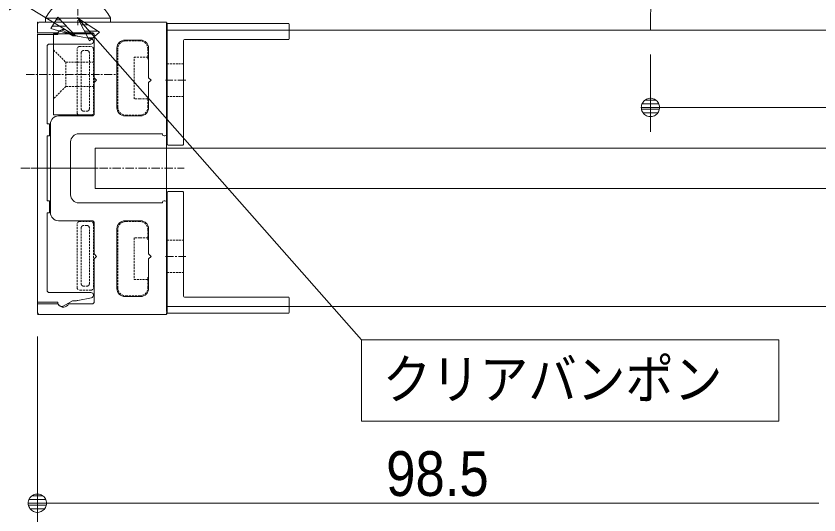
# Model space of a CAD drawing. Units: millimetres, scale not verified. Extents: x -4547 to 4547, y -2284 to 2284.
# Drawn here: x -3426.2 to -2931.9, y 919.6 to 1226.8 of the extents above; entities that cross this region are included whole.
import ezdxf
from ezdxf.enums import TextEntityAlignment as Align

# ---------------------------------------------------------------- set-up
doc = ezdxf.new("R2010")
doc.units = ezdxf.units.MM
doc.header["$LTSCALE"] = 20
for name, pattern in [('CHAIN1', [8, 5, -1, 1, -1]), ('DASHED1', [1.8, 1.2, -0.6]), ('DOUBLE_CHAIN1', [8.8, 5, -1, 0.6, -0.6, 0.6, -1])]:
    doc.linetypes.add(name, pattern=pattern)
for name, color, linetype, lineweight in [('0-0_2寸法-3', 7, 'Continuous', 9), ('0-1_3一般', 7, 'Continuous', 9), ('0-2_2寸法-2', 7, 'Continuous', 9), ('0-3_0', 7, 'Continuous', 9), ('0-4_2寸法-1', 7, 'Continuous', 9)]:
    doc.layers.add(name, color=color, linetype=linetype, lineweight=lineweight)
doc.styles.add('ＭＳ ゴシック', font='')
doc.styles.add('ＭＳ Ｐゴシック', font='')
doc.styles.get('ＭＳ ゴシック').set_extended_font_data('MS Gothic')
doc.styles.get('ＭＳ Ｐゴシック').set_extended_font_data('MS PGothic')

# ---------------------------------------------------------------- blocks, each defined once
blk = doc.blocks.new('_Dot')
at = {"layer": '0-3_0'}
for p, q in [((-10, 0), (-20, 0)), ((9.78, 2), (-9.78, 2)), ((7.99, 6), (-7.99, 6)), ((9.16, -3.98), (-9.16, -3.98)), ((6, -7.98), (-6, -7.98))]:
    blk.add_line(p, q, dxfattribs=at)
for points in [[(10, 0), (9.92, 1.25), (9.69, 2.49), (9.3, 3.68), (8.76, 4.82), (8.09, 5.88), (7.29, 6.85), (6.37, 7.71), (5.36, 8.44), (4.26, 9.05), (3.09, 9.51), (1.87, 9.82), (0.63, 9.98), (-0.63, 9.98), (-1.87, 9.82), (-3.09, 9.51), (-4.26, 9.05), (-5.36, 8.44), (-6.37, 7.71), (-7.29, 6.85), (-8.09, 5.88), (-8.76, 4.82), (-9.3, 3.68), (-9.69, 2.49), (-9.92, 1.25), (-10, 0), (0, 0)], [(-10, 0), (-9.92, -1.25), (-9.69, -2.49), (-9.3, -3.68), (-8.76, -4.82), (-8.09, -5.88), (-7.29, -6.85), (-6.37, -7.71), (-5.36, -8.44), (-4.26, -9.05), (-3.09, -9.51), (-1.87, -9.82), (-0.63, -9.98), (0.63, -9.98), (1.87, -9.82), (3.09, -9.51), (4.26, -9.05), (5.36, -8.44), (6.37, -7.71), (7.29, -6.85), (8.09, -5.88), (8.76, -4.82), (9.3, -3.68), (9.69, -2.49), (9.92, -1.25), (10, 0), (0, 0)]]:
    blk.add_lwpolyline(points, close=True, dxfattribs=at)
blk = doc.blocks.new('グループ-77')
at = {"layer": '0-1_3一般'}
for p in [(-33893.9, 25061.7), (-33900, 24360)]:
    blk.add_line(p, (-33900, 24410), dxfattribs=at)
blk.add_lwpolyline([(-33900, 24360), (-29300, 24360), (-29300, 24410)], dxfattribs=at)
blk = doc.blocks.new('グループ-79')
at = {"layer": '0-1_3一般'}
for p, q in [((-39850, 24435), (-39850, 22955)), ((-39840, 24445), (-38360, 24445)), ((-38350, 24435), (-38350, 24255)), ((-39650, 24235), (-39650, 22955)), ((-39640, 24245), (-38360, 24245)), ((-39660, 22945), (-39840, 22945)), ((-39850, 22365), (-39850, 20885)), ((-39840, 22375), (-39660, 22375)), ((-39650, 22365), (-39650, 21085)), ((-38360, 21075), (-39640, 21075)), ((-38350, 21065), (-38350, 20885)), ((-38360, 20875), (-39840, 20875))]:
    blk.add_line(p, q, dxfattribs=at)
at = {"layer": '0-1_3一般', "linetype": 'DASHED1'}
for p, q in [((-39650, 23945), (-39850, 23945)), ((-39650, 23545), (-39850, 23545)), ((-39850, 21775), (-39650, 21775)), ((-39850, 21375), (-39650, 21375))]:
    blk.add_line(p, q, dxfattribs=at)
at = {"layer": '0-1_3一般', "linetype": 'CHAIN1'}
for p, q in [((-39621.6, 23745), (-39871.6, 23745)), ((-39871.6, 21575), (-39621.6, 21575))]:
    blk.add_line(p, q, dxfattribs=at)
at = {"layer": '0-1_3一般'}
for centre, start, end in [((-39840, 24435), 90, 180), ((-38360, 24435), 0, 90), ((-39640, 24235), 90, 180), ((-38360, 24255), 270, 0), ((-39840, 22955), 180, 270), ((-39660, 22955), 270, 0), ((-39840, 22365), 90, 180), ((-39660, 22365), 0, 90), ((-39640, 21085), 180, 270), ((-38360, 21065), 0, 90), ((-39840, 20885), 180, 270), ((-38360, 20885), 270, 0)]:
    blk.add_arc(centre, 10, start, end, dxfattribs=at)
blk = doc.blocks.new('グループ-80')
at = {"layer": '0-1_3一般'}
for p, q in [((-39860, 20960), (-39860, 24360)), ((-39860, 24360), (-8290, 24360)), ((-8290, 20960), (-39860, 20960))]:
    blk.add_line(p, q, dxfattribs=at)
blk = doc.blocks.new('グループ-82')
at = {"layer": '0-1_3一般'}
for p, q in [((-41015.4, 24290), (-41125, 24353.3)), ((-41450, 24310), (-41450, 21010)), ((-41200, 24310), (-41450, 24310)), ((-40969.9, 24290), (-41015.4, 24290)), ((-40784.1, 24254.8), (-40950.3, 24288.1)), ((-40760, 24220), (-40760, 24225.4)), ((-41330, 23210), (-41330, 24160)), ((-41300, 24190), (-40790, 24190)), ((-41300, 23210), (-41330, 23210)), ((-41300, 23060), (-41300, 23210)), ((-41330, 23060), (-41300, 23060)), ((-41330, 22260), (-41330, 23060)), ((-41300, 22260), (-41330, 22260)), ((-41300, 22110), (-41300, 22260)), ((-41330, 22110), (-41300, 22110)), ((-41330, 21160), (-41330, 22110)), ((-40790, 21130), (-41300, 21130)), ((-40950.3, 21031.9), (-40784.1, 21065.2)), ((-40760, 21094.6), (-40760, 21100)), ((-41450, 21010), (-41200, 21010)), ((-41125, 20966.7), (-41015.4, 21030)), ((-41015.4, 21030), (-40969.9, 21030))]:
    blk.add_line(p, q, dxfattribs=at)
at = {"layer": '0-1_3一般', "linetype": 'CHAIN1'}
blk.add_line((-41651.8, 22660), (-41051.8, 22660), dxfattribs=at)
at = {"layer": '0-1_3一般'}
for centre, radius, start, end in [((-41150, 24310), 50, 60, 180), ((-40969.9, 24190), 100, 78.69007, 90), ((-40790, 24225.4), 30, 0, 78.69007), ((-41300, 24160), 30, 90, 180), ((-40790, 24220), 30, 270, 0), ((-41300, 21160), 30, 180, 270), ((-40790, 21100), 30, 0, 90), ((-40790, 21094.6), 30, 281.30993, 0), ((-41150, 21010), 50, 180, 300), ((-40969.9, 21130), 100, 270, 281.30993)]:
    blk.add_arc(centre, radius, start, end, dxfattribs=at)
blk = doc.blocks.new('グループ-87')
at = {"layer": '0-1_3一般', "linetype": 'DASHED1'}
blk.add_line((-41100, 23967.5), (-41100, 23667.5), dxfattribs=at)
at = {"layer": '0-1_3一般', "linetype": 'CHAIN1'}
blk.add_line((-41586.9, 23817.5), (-40486.9, 23817.5), dxfattribs=at)
at = {"layer": '0-1_3一般'}
blk.add_lwpolyline([(-40750, 23317.5), (-41250, 23317.5), (-41250, 24317.5), (-40750, 24317.5)], close=True, dxfattribs=at)
at = {"layer": '0-1_3一般', "linetype": 'DASHED1'}
for points in [[(-41250, 24117.5), (-41100, 23967.5), (-40750, 23967.5)], [(-40750, 23667.5), (-41100, 23667.5), (-41250, 23517.5)]]:
    blk.add_lwpolyline(points, dxfattribs=at)
blk = doc.blocks.new('グループ-88')
at = {"layer": '0-1_3一般'}
blk.add_arc((-41650, 24350), 300, 90, 180, dxfattribs=at)
blk = doc.blocks.new('グループ-91')
at = {"layer": '0-1_3一般', "linetype": 'DOUBLE_CHAIN1'}
blk.add_line((-41450, 20936.4), (-41450, 21056.4), dxfattribs=at)
at = {"layer": '0-1_3一般'}
for name in ['グループ-77', 'グループ-88', 'グループ-79', 'グループ-82', 'グループ-80', 'グループ-87']:
    blk.add_blockref(name, (0, 0), dxfattribs=at)
blk = doc.blocks.new('グループ-94')
at = {"layer": '0-1_3一般', "linetype": 'CHAIN1'}
blk.add_line((-40950, 24802.7), (-40950, 24422.7), dxfattribs=at)
at = {"layer": '0-1_3一般'}
blk.add_line((-41350, 24510), (-41349.8, 24510), dxfattribs=at)
blk.add_lwpolyline([(-40550, 24510), (-41350, 24510), (-41350, 24460), (-40550, 24460)], close=True, dxfattribs=at)
for start, end in [(26.24891, 154.01077), (25.98923, 26.24891)]:
    blk.add_arc((-40950, 24315), 445, start, end, dxfattribs=at)
blk = doc.blocks.new('グループ-95')
at = {"layer": '0-1_3一般'}
for p, q in [((-41450, 24430), (-41450, 24330)), ((-41420, 24460), (-39870, 24460)), ((-39850, 24440), (-39850, 24437.3)), ((-41450, 24330), (-41204.8, 24330)), ((-41066.8, 24330), (-40780, 24330)), ((-39860, 24420), (-39860, 23080)), ((-40180, 24240), (-40370, 24240)), ((-40470, 23405), (-40470, 24140)), ((-40080, 23775), (-40080, 24140)), ((-40750, 23715), (-40720, 23745)), ((-40050, 23745), (-40080, 23775)), ((-40080, 23715), (-40050, 23745)), ((-40750, 23335), (-40750, 23715)), ((-40080, 23405), (-40080, 23715)), ((-40780, 23305), (-41190, 23305)), ((-40180, 23305), (-40370, 23305)), ((-41290, 23205), (-41290, 22115)), ((-39880, 23060), (-39890, 23060)), ((-41040, 22985), (-41040, 22335)), ((-39880, 22260), (-39890, 22260)), ((-39910, 22235), (-40940, 22235)), ((-39910, 22240), (-39910, 22235)), ((-39860, 20900), (-39860, 22240)), ((-40780, 22015), (-41190, 22015)), ((-40750, 21985), (-40750, 21605)), ((-40180, 22015), (-40370, 22015)), ((-40470, 21915), (-40470, 21180)), ((-40080, 21915), (-40080, 21605)), ((-40720, 21575), (-40750, 21605)), ((-40750, 21545), (-40720, 21575)), ((-40050, 21575), (-40080, 21605)), ((-40080, 21545), (-40050, 21575)), ((-40750, 21545), (-40750, 21020)), ((-40080, 21545), (-40080, 21180)), ((-40180, 21080), (-40370, 21080)), ((-41066.8, 20990), (-40780, 20990)), ((-39850, 20880), (-39850, 20882.7)), ((-41420, 20860), (-39870, 20860))]:
    blk.add_line(p, q, dxfattribs=at)
at = {"layer": '0-1_3一般', "linetype": 'CHAIN1'}
blk.add_line((-41497.4, 22660), (-40720, 22660), dxfattribs=at)
at = {"layer": '0-1_3一般'}
for points in [[(-40720, 23745), (-40750, 23775), (-40750, 24300)], [(-39910, 23080), (-39910, 23085), (-40940, 23085)], [(-41450, 20890), (-41450, 20990), (-41204.8, 20990)]]:
    blk.add_lwpolyline(points, dxfattribs=at)
for centre, radius, start, end in [((-41420, 24430), 30, 90, 180), ((-39870, 24440), 20, 0, 90), ((-39870, 24437.3), 20, 300, 0), ((-41204.8, 24350), 20, 270, 326.25101), ((-41130, 24300), 70, 25.37693, 146.25101), ((-40780, 24300), 30, 0, 90), ((-40370, 24140), 100, 90, 180), ((-40180, 24140), 100, 0, 90), ((-40780, 23335), 30, 270, 0), ((-40370, 23405), 100, 180, 270), ((-40180, 23405), 100, 270, 0), ((-41190, 23205), 100, 90, 180), ((-40940, 22985), 100, 90, 180), ((-39890, 23080), 20, 180, 270), ((-39880, 23080), 20, 270, 0), ((-40940, 22335), 100, 180, 270), ((-39890, 22240), 20, 90, 180), ((-39880, 22240), 20, 0, 90), ((-41190, 22115), 100, 180, 270), ((-40780, 21985), 30, 0, 90), ((-40370, 21915), 100, 90, 180), ((-40180, 21915), 100, 0, 90), ((-40370, 21180), 100, 180, 270), ((-40180, 21180), 100, 270, 0), ((-41204.8, 20970), 20, 33.74899, 90), ((-41130, 21020), 70, 213.74899, 334.62307), ((-40780, 21020), 30, 270, 0), ((-41420, 20890), 30, 180, 270), ((-39870, 20880), 20, 270, 0), ((-39870, 20882.7), 20, 0, 60)]:
    blk.add_arc(centre, radius, start, end, dxfattribs=at)
blk = doc.blocks.new('グループ-97')
at = {"layer": '0-1_3一般', "linetype": 'DASHED1'}
for p, q in [((-39860, 24460), (-41450, 24460)), ((-39860, 20860), (-39860, 24460)), ((-40360, 24230), (-40190, 24230)), ((-40960, 23345), (-40960, 24130)), ((-40930, 24160), (-40790, 24160)), ((-40760, 24130), (-40760, 23345)), ((-40460, 23415), (-40460, 24130)), ((-40909.9, 24085), (-40910, 24084)), ((-40910, 24084), (-40910, 23391)), ((-40836, 24110), (-40884, 24110)), ((-40835, 24109.9), (-40836, 24110)), ((-40810, 23391), (-40810, 24084)), ((-40090, 24030), (-40090, 24000)), ((-40090, 23545), (-40090, 23515)), ((-40190, 23515), (-40260, 23515)), ((-40190, 23515), (-40090, 23515)), ((-40090, 23515), (-40090, 23415)), ((-40885, 23365.1), (-40884, 23365)), ((-40884, 23365), (-40836, 23365)), ((-40810.1, 23390), (-40810, 23391)), ((-40790, 23315), (-40930, 23315)), ((-40190, 23315), (-40360, 23315)), ((-40960, 21190), (-40960, 21975)), ((-40930, 22005), (-40790, 22005)), ((-40836, 21955), (-40884, 21955)), ((-40835, 21954.9), (-40836, 21955)), ((-40760, 21975), (-40760, 21190)), ((-40360, 22005), (-40190, 22005)), ((-40909.9, 21930), (-40910, 21929)), ((-40910, 21929), (-40910, 21236)), ((-40810, 21236), (-40810, 21929)), ((-40460, 21190), (-40460, 21905)), ((-40190, 21805), (-40260, 21805)), ((-40090, 21805), (-40090, 21775)), ((-40190, 21290), (-40090, 21290)), ((-40090, 21320), (-40090, 21290)), ((-40090, 21290), (-40090, 21190)), ((-40790, 21160), (-40930, 21160)), ((-40885, 21210.1), (-40884, 21210)), ((-40884, 21210), (-40836, 21210)), ((-40810.1, 21235), (-40810, 21236)), ((-40190, 21090), (-40360, 21090))]:
    blk.add_line(p, q, dxfattribs=at)
at = {"layer": '0-1_3一般', "linetype": 'CHAIN1'}
blk.add_line((-41643.2, 22660), (-39643.2, 22660), dxfattribs=at)
at = {"layer": '0-1_3一般', "linetype": 'DASHED1'}
for points in [[(-41450, 24460), (-41450, 20860), (-39860, 20860)], [(-40090, 24130), (-40090, 24030), (-40190, 24030)], [(-40884, 24110), (-40885, 24109.9), (-40886.1, 24109.8), (-40887.1, 24109.7), (-40888, 24109.5), (-40889, 24109.3), (-40890, 24109.1), (-40890.9, 24108.8), (-40891.8, 24108.5), (-40892.8, 24108.1), (-40893.7, 24107.7), (-40894.6, 24107.3), (-40895.4, 24106.8), (-40896.3, 24106.3), (-40897.1, 24105.8), (-40898, 24105.3), (-40898.8, 24104.7), (-40899.6, 24104), (-40900.4, 24103.4), (-40901.2, 24102.6), (-40902, 24101.9), (-40902.7, 24101.1), (-40903.4, 24100.4), (-40904.1, 24099.6), (-40904.7, 24098.8), (-40905.3, 24097.9), (-40905.9, 24097.1), (-40906.4, 24096.3), (-40906.9, 24095.4), (-40907.4, 24094.5), (-40907.8, 24093.6), (-40908.2, 24092.7), (-40908.5, 24091.8), (-40908.8, 24090.9), (-40909.1, 24090), (-40909.3, 24089), (-40909.5, 24088), (-40909.7, 24087.1), (-40909.8, 24086.1), (-40909.9, 24085)], [(-40810, 24084), (-40810.1, 24085), (-40810.2, 24086.1), (-40810.3, 24087.1), (-40810.5, 24088), (-40810.7, 24089), (-40810.9, 24090), (-40811.2, 24090.9), (-40811.5, 24091.8), (-40811.9, 24092.8), (-40812.3, 24093.7), (-40812.7, 24094.6), (-40813.2, 24095.4), (-40813.7, 24096.3), (-40814.2, 24097.1), (-40814.7, 24098), (-40815.3, 24098.8), (-40816, 24099.6), (-40816.6, 24100.4), (-40817.4, 24101.2), (-40818.1, 24102), (-40818.9, 24102.7), (-40819.6, 24103.4), (-40820.4, 24104.1), (-40821.2, 24104.7), (-40822.1, 24105.3), (-40822.9, 24105.9), (-40823.7, 24106.4), (-40824.6, 24106.9), (-40825.5, 24107.4), (-40826.4, 24107.8), (-40827.3, 24108.2), (-40828.2, 24108.5), (-40829.1, 24108.8), (-40830, 24109.1), (-40831, 24109.3), (-40832, 24109.6), (-40832.9, 24109.7), (-40833.9, 24109.8), (-40835, 24109.9)], [(-40260, 23515), (-40260, 24030), (-40190, 24030)], [(-40910, 23391), (-40909.9, 23390), (-40909.8, 23388.9), (-40909.7, 23387.9), (-40909.5, 23387), (-40909.3, 23386), (-40909.1, 23385), (-40908.8, 23384.1), (-40908.5, 23383.2), (-40908.1, 23382.2), (-40907.7, 23381.3), (-40907.3, 23380.4), (-40906.8, 23379.6), (-40906.3, 23378.7), (-40905.8, 23377.9), (-40905.3, 23377), (-40904.7, 23376.2), (-40904, 23375.4), (-40903.4, 23374.6), (-40902.6, 23373.8), (-40901.9, 23373), (-40901.1, 23372.3), (-40900.4, 23371.6), (-40899.6, 23370.9), (-40898.8, 23370.3), (-40897.9, 23369.7), (-40897.1, 23369.1), (-40896.3, 23368.6), (-40895.4, 23368.1), (-40894.5, 23367.6), (-40893.6, 23367.2), (-40892.7, 23366.8), (-40891.8, 23366.5), (-40890.9, 23366.2), (-40890, 23365.9), (-40889, 23365.7), (-40888, 23365.5), (-40887.1, 23365.3), (-40886.1, 23365.2), (-40885, 23365.1)], [(-40836, 23365), (-40835, 23365.1), (-40833.9, 23365.2), (-40832.9, 23365.3), (-40832, 23365.5), (-40831, 23365.7), (-40830, 23365.9), (-40829.1, 23366.2), (-40828.2, 23366.5), (-40827.2, 23366.9), (-40826.3, 23367.3), (-40825.4, 23367.7), (-40824.6, 23368.2), (-40823.7, 23368.7), (-40822.9, 23369.2), (-40822, 23369.7), (-40821.2, 23370.3), (-40820.4, 23371), (-40819.6, 23371.6), (-40818.8, 23372.4), (-40818, 23373.1), (-40817.3, 23373.9), (-40816.6, 23374.6), (-40815.9, 23375.4), (-40815.3, 23376.2), (-40814.7, 23377.1), (-40814.1, 23377.9), (-40813.6, 23378.7), (-40813.1, 23379.6), (-40812.6, 23380.5), (-40812.2, 23381.4), (-40811.8, 23382.3), (-40811.5, 23383.2), (-40811.2, 23384.1), (-40810.9, 23385), (-40810.7, 23386), (-40810.5, 23387), (-40810.3, 23387.9), (-40810.2, 23388.9), (-40810.1, 23390)], [(-40884, 21955), (-40885, 21954.9), (-40886.1, 21954.8), (-40887.1, 21954.7), (-40888, 21954.5), (-40889, 21954.3), (-40890, 21954.1), (-40890.9, 21953.8), (-40891.8, 21953.5), (-40892.8, 21953.1), (-40893.7, 21952.7), (-40894.6, 21952.3), (-40895.4, 21951.8), (-40896.3, 21951.3), (-40897.1, 21950.8), (-40898, 21950.3), (-40898.8, 21949.7), (-40899.6, 21949), (-40900.4, 21948.4), (-40901.2, 21947.6), (-40902, 21946.9), (-40902.7, 21946.1), (-40903.4, 21945.4), (-40904.1, 21944.6), (-40904.7, 21943.8), (-40905.3, 21942.9), (-40905.9, 21942.1), (-40906.4, 21941.3), (-40906.9, 21940.4), (-40907.4, 21939.5), (-40907.8, 21938.6), (-40908.2, 21937.7), (-40908.5, 21936.8), (-40908.8, 21935.9), (-40909.1, 21935), (-40909.3, 21934), (-40909.5, 21933), (-40909.7, 21932.1), (-40909.8, 21931.1), (-40909.9, 21930)], [(-40810, 21929), (-40810.1, 21930), (-40810.2, 21931.1), (-40810.3, 21932.1), (-40810.5, 21933), (-40810.7, 21934), (-40810.9, 21935), (-40811.2, 21935.9), (-40811.5, 21936.8), (-40811.9, 21937.8), (-40812.3, 21938.7), (-40812.7, 21939.6), (-40813.2, 21940.4), (-40813.7, 21941.3), (-40814.2, 21942.1), (-40814.7, 21943), (-40815.3, 21943.8), (-40816, 21944.6), (-40816.6, 21945.4), (-40817.4, 21946.2), (-40818.1, 21947), (-40818.9, 21947.7), (-40819.6, 21948.4), (-40820.4, 21949.1), (-40821.2, 21949.7), (-40822.1, 21950.3), (-40822.9, 21950.9), (-40823.7, 21951.4), (-40824.6, 21951.9), (-40825.5, 21952.4), (-40826.4, 21952.8), (-40827.3, 21953.2), (-40828.2, 21953.5), (-40829.1, 21953.8), (-40830, 21954.1), (-40831, 21954.3), (-40832, 21954.6), (-40832.9, 21954.7), (-40833.9, 21954.8), (-40835, 21954.9)], [(-40090, 21905), (-40090, 21805), (-40190, 21805)], [(-40260, 21805), (-40260, 21290), (-40190, 21290)], [(-40910, 21236), (-40909.9, 21235), (-40909.8, 21233.9), (-40909.7, 21232.9), (-40909.5, 21232), (-40909.3, 21231), (-40909.1, 21230), (-40908.8, 21229.1), (-40908.5, 21228.2), (-40908.1, 21227.2), (-40907.7, 21226.3), (-40907.3, 21225.4), (-40906.8, 21224.6), (-40906.3, 21223.7), (-40905.8, 21222.9), (-40905.3, 21222), (-40904.7, 21221.2), (-40904, 21220.4), (-40903.4, 21219.6), (-40902.6, 21218.8), (-40901.9, 21218), (-40901.1, 21217.3), (-40900.4, 21216.6), (-40899.6, 21215.9), (-40898.8, 21215.3), (-40897.9, 21214.7), (-40897.1, 21214.1), (-40896.3, 21213.6), (-40895.4, 21213.1), (-40894.5, 21212.6), (-40893.6, 21212.2), (-40892.7, 21211.8), (-40891.8, 21211.5), (-40890.9, 21211.2), (-40890, 21210.9), (-40889, 21210.7), (-40888, 21210.5), (-40887.1, 21210.3), (-40886.1, 21210.2), (-40885, 21210.1)], [(-40836, 21210), (-40835, 21210.1), (-40833.9, 21210.2), (-40832.9, 21210.3), (-40832, 21210.5), (-40831, 21210.7), (-40830, 21210.9), (-40829.1, 21211.2), (-40828.2, 21211.5), (-40827.2, 21211.9), (-40826.3, 21212.3), (-40825.4, 21212.7), (-40824.6, 21213.2), (-40823.7, 21213.7), (-40822.9, 21214.2), (-40822, 21214.7), (-40821.2, 21215.3), (-40820.4, 21216), (-40819.6, 21216.6), (-40818.8, 21217.4), (-40818, 21218.1), (-40817.3, 21218.9), (-40816.6, 21219.6), (-40815.9, 21220.4), (-40815.3, 21221.2), (-40814.7, 21222.1), (-40814.1, 21222.9), (-40813.6, 21223.7), (-40813.1, 21224.6), (-40812.6, 21225.5), (-40812.2, 21226.4), (-40811.8, 21227.3), (-40811.5, 21228.2), (-40811.2, 21229.1), (-40810.9, 21230), (-40810.7, 21231), (-40810.5, 21232), (-40810.3, 21232.9), (-40810.2, 21233.9), (-40810.1, 21235)]]:
    blk.add_lwpolyline(points, dxfattribs=at)
for centre, radius, start, end in [((-40360, 24130), 100, 90, 180), ((-40190, 24130), 100, 0, 90), ((-40930, 24130), 30, 172.76124, 180), ((-40930, 24130), 30, 97.23876, 172.76124), ((-40930, 24130), 30, 90, 97.23876), ((-40790, 24130), 30, 82.76124, 90), ((-40790, 24130), 30, 7.23876, 82.76124), ((-40790, 24130), 30, 0, 7.23876), ((-40930, 23345), 30, 180, 187.23876), ((-40930, 23345), 30, 187.23876, 262.76124), ((-40790, 23345), 30, 277.23876, 352.76124), ((-40790, 23345), 30, 352.76124, 0), ((-40360, 23415), 100, 180, 270), ((-40190, 23415), 100, 270, 0), ((-40930, 23345), 30, 262.76124, 270), ((-40790, 23345), 30, 270, 277.23876), ((-40930, 21975), 30, 172.76124, 180), ((-40930, 21975), 30, 97.23876, 172.76124), ((-40930, 21975), 30, 90, 97.23876), ((-40790, 21975), 30, 82.76124, 90), ((-40790, 21975), 30, 7.23876, 82.76124), ((-40790, 21975), 30, 0, 7.23876), ((-40360, 21905), 100, 90, 180), ((-40190, 21905), 100, 0, 90), ((-40930, 21190), 30, 180, 187.23876), ((-40930, 21190), 30, 187.23876, 262.76124), ((-40930, 21190), 30, 262.76124, 270), ((-40790, 21190), 30, 270, 277.23876), ((-40790, 21190), 30, 277.23876, 352.76124), ((-40790, 21190), 30, 352.76124, 0), ((-40360, 21190), 100, 180, 270), ((-40190, 21190), 100, 270, 0)]:
    blk.add_arc(centre, radius, start, end, dxfattribs=at)
blk = doc.blocks.new('グループ-98')
at = {"layer": '0-1_3一般'}
blk.add_lwpolyline([(-40740, 22910), (-7370, 22910), (-7370, 22410), (-40740, 22410)], close=True, dxfattribs=at)
for name in ['グループ-91', 'グループ-94', 'グループ-97', 'グループ-95']:
    blk.add_blockref(name, (0, 0), dxfattribs=at)

msp = doc.modelspace()

# ---------------------------------------------------------------- linework, layer by layer
at = {"layer": '0-0_2寸法-3'}
for p, q in [((-3389.69, 1214.5), (-3758.12, 1440)), ((-3399.01, 1224.5), (-3401.4, 1224.5)), ((-3388.12, 1225.5), (-3213.6, 1027.38)), ((-3388.05, 1225.45), (-3388.1, 1225.45)), ((-3381.89, 1221.45), (-3386.06, 1221.45)), ((-3395.28, 1220.5), (-3403.9, 1220.5)), ((-3391.55, 1216.5), (-3396.23, 1216.5)), ((-3375.73, 1217.45), (-3384.02, 1217.45)), ((-3378.74, 1213.45), (-3381.99, 1213.45))]:
    msp.add_line(p, q, dxfattribs=at)
for points in [[(-3400.44, 1226.03), (-3389.69, 1214.5), (-3404.77, 1219.11)], [(-3400.44, 1226.03), (-3389.69, 1214.5), (-3404.77, 1219.11)], [(-3380.97, 1211.45), (-3388.12, 1225.5), (-3374.9, 1216.91)], [(-3380.97, 1211.45), (-3388.12, 1225.5), (-3374.9, 1216.91)], [(-3213.6, 1027.38), (-2956.58, 1027.38), (-2956.58, 977.38), (-3213.6, 977.38)]]:
    msp.add_lwpolyline(points, close=True, dxfattribs=at)
at = {"layer": '0-2_2寸法-2'}
for p, q in [((-3035.63, 1203), (-3035.63, 1155.5)), ((-2816.88, 1170.5), (-3024.37, 1170.5)), ((-3413.12, 1029.5), (-3413.12, 827))]:
    msp.add_line(p, q, dxfattribs=at)
at = {"layer": '0-4_2寸法-1'}
for p, q in [((-3413.12, 1029.5), (-3413.12, 911.77)), ((-3401.87, 926.77), (-2931.88, 926.77))]:
    msp.add_line(p, q, dxfattribs=at)

# ---------------------------------------------------------------- block references
at = {"layer": '0-1_3一般', "xscale": 0.05, "yscale": 0.05}
msp.add_blockref('グループ-98', (-1340.62, 0), dxfattribs=at)
at = {"layer": '0-2_2寸法-2', "xscale": 0.5627563, "yscale": 0.5627563, "rotation": 180}
msp.add_blockref('_Dot', (-3035.63, 1170.5), dxfattribs=at)
at = {"layer": '0-4_2寸法-1', "xscale": 0.5627563, "yscale": 0.5627563, "rotation": 180}
msp.add_blockref('_Dot', (-3413.12, 926.77), dxfattribs=at)

# ---------------------------------------------------------------- texts
at = {"layer": '0-0_2寸法-3', "style": 'ＭＳ ゴシック', "width": 0.9}
msp.add_text('クリアバンポン', height=24.34, dxfattribs=at).set_placement((-3200.48, 983.72), align=Align.BOTTOM_LEFT)
at = {"layer": '0-4_2寸法-1', "style": 'ＭＳ Ｐゴシック', "width": 0.9}
msp.add_text('98.5', height=27.57, dxfattribs=at).set_placement((-3198.36, 922.98), align=Align.BOTTOM_LEFT)

doc.saveas('drawing.dxf')
